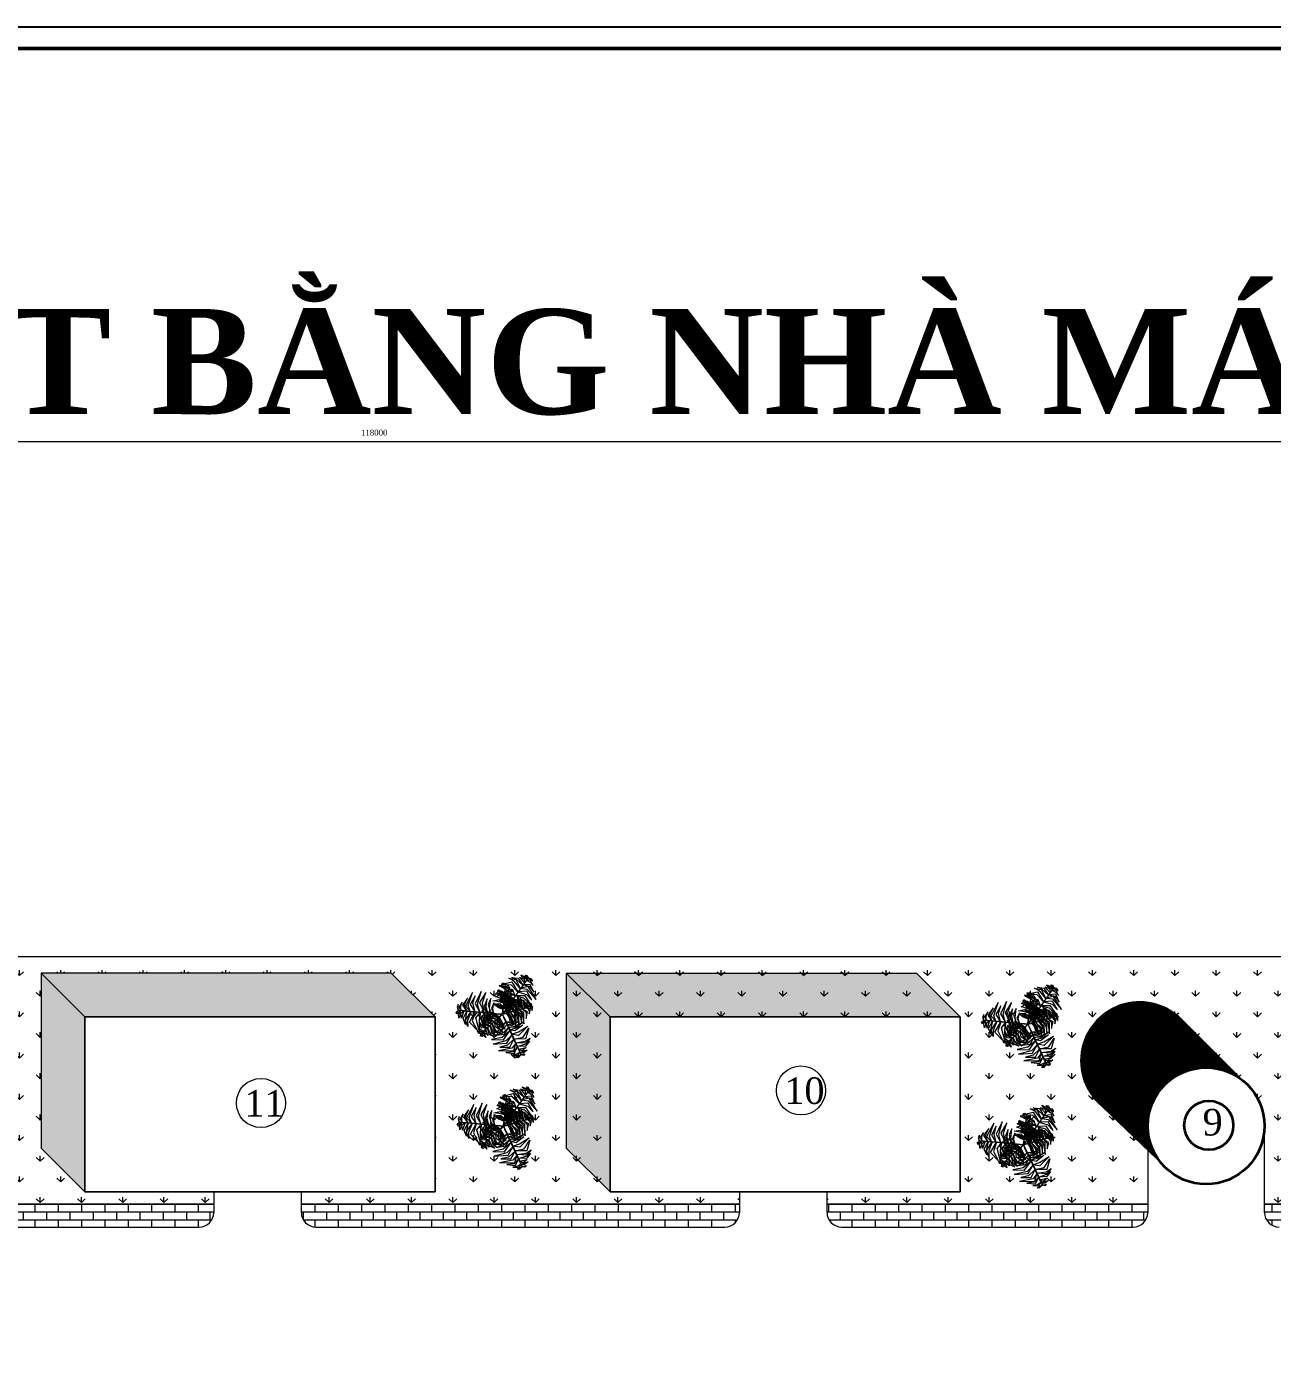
# Model space of a CAD drawing. Header units: inches. Extents: x -4475333 to 345677417, y -211198149 to 2125895.
# Drawn here: x -479143 to -436454, y 1254395 to 1300100 of the extents above; entities that cross this region are included whole.
import ezdxf

# ---------------------------------------------------------------- set-up
doc = ezdxf.new("R2010")
doc.units = ezdxf.units.IN
doc.header["$LTSCALE"] = 150
doc.header["$MEASUREMENT"] = 0
for name, color, linetype in [('a', 7, 'Continuous'), ('duongtamchamgach', 50, 'Continuous'), ('m', 3, 'Continuous')]:
    doc.layers.add(name, color=color, linetype=linetype)
for name, color, linetype, lineweight in [('cb', 1, 'Continuous', 50), ('Duong vien', 7, 'Continuous', 50), ('KHUNG BVE', 7, 'Continuous', 0)]:
    doc.layers.add(name, color=color, linetype=linetype, lineweight=lineweight)
doc.styles.add('1', font='times.ttf')
doc.styles.add('KICHTHUOC', font='times.ttf')
doc.styles.add('NAM', font='arial.ttf', dxfattribs={"height": 200})
doc.styles.get("Standard").update_dxf_attribs({"font": 'times.ttf', "height": 100})
doc.dimstyles.get("Standard").update_dxf_attribs({"dimtxt": 100, "dimasz": 500, "dimexe": 0.18, "dimexo": 0.0625, "dimgap": 20, "dimtad": 1, "dimdec": 0, "dimzin": 0, "dimdsep": 46, "dimtxsty": 'Standard', "dimcen": 0.09, "dimadec": 0, "dimazin": 0, "dimtfac": 1, "dimtdec": 0, "dimtofl": 0, "dimtmove": 0, "dimatfit": 3, "dimfxl": 1, "dimtolj": 1, "dimtzin": 0, "dimlwd": 9, "dimlwe": 9, "dimarcsym": 0})
pattern_1 = [(90, (-3759657, -189766.9), (-707.10678, 707.10678), [187.5, -1226.71356]), (45, (-3759657, -189766.9), (-707.10678, 707.10678), [187.5, -812.5]), (135, (-3759657, -189766.9), (-707.10678, -707.10678), [187.5, -812.5])]
pattern_2 = [(0, (-3759657.03, -189766.94), (0, 266.7), []), (90, (-3759657.03, -189766.94), (-400, 266.7), [266.7, -266.7])]

# ---------------------------------------------------------------- blocks, each defined once
blk = doc.blocks.new('A$C39A4002C')
at = {"color": 7, "lineweight": 5}
for points in [[(715, 893, 91), (679, 900, 81), (659, 912, 73), (693, 914, 79)], [(811, 807, -222), (759, 853, -236), (665, 904, -261), (786, 871, -230)], [(839, 848, -216), (778, 915, -234), (680, 921, -258), (782, 946, -234)], [(718, 914, 84), (688, 930, 72), (704, 937, 73)], [(714, 876, 96), (717, 876, 96), (721, 922, 81), (718, 922, 81)], [(718, 888, 91), (751, 893, 81), (761, 887, 77), (742, 910, 78)], [(862, 880, -212), (804, 952, -229), (753, 979, -242), (817, 968, -226)], [(885, 913, -228), (822, 970, -255), (782, 988, -260), (841, 980, -263)], [(901, 936, -244), (852, 991, -272), (898, 972, -266)], [(922, 966, -276), (884, 991, -289), (866, 1012, -306), (906, 994, -303)], [(867, 886, -212), (924, 877, -221), (1011, 778, -252), (935, 902, -216)], [(868, 888, -211), (871, 888, -211), (916, 952, -257), (913, 952, -257)], [(890, 916, -232), (948, 903, -260), (989, 846, -262), (956, 921, -270)], [(933, 981, -300), (907, 1010, -322), (927, 1007, -328)], [(913, 952, -256), (916, 952, -256), (940, 987, -309), (937, 987, -309)], [(923, 959, -272), (958, 938, -289), (982, 909, -287), (956, 960, -305)], [(934, 982, -302), (979, 954, -323), (965, 975, -327)], [(348, 670, -232), (329, 726, -260), (359, 791, -262), (310, 724, -270)], [(385, 664, -212), (365, 719, -221), (407, 843, -252), (338, 715, -216)], [(430, 658, -216), (410, 741, -231), (431, 813, -249), (384, 729, -225)], [(475, 658, -222), (454, 733, -235), (488, 854, -265), (430, 736, -233)], [(518, 652, -226), (500, 747, -244), (533, 844, -269), (474, 748, -241)], [(551, 649, -245), (536, 713, -238), (545, 782, -264), (516, 711, -212)], [(582, 644, -283), (568, 700, -277), (580, 787, -309), (554, 730, -265)], [(701, 743, 32), (647, 758, 25), (600, 765, 2), (658, 776, 45)], [(704, 775, 60), (635, 801, 58), (626, 803, 15), (662, 821, 71)], [(706, 800, 82), (638, 831, 84), (629, 834, 71), (641, 844, 96)], [(710, 833, 92), (643, 856, 78), (646, 855, 70), (653, 871, 82)], [(769, 749, -246), (738, 785, -246), (656, 848, -273), (730, 812, -231)], [(752, 723, -284), (726, 758, -280), (666, 807, -297), (740, 767, -259)], [(736, 701, -319), (712, 738, -311), (668, 780, -318), (722, 748, -292)], [(784, 769, -227), (719, 832, -245), (681, 856, -255), (767, 819, -233)], [(697, 705, -2), (700, 705, -2), (710, 807, 88), (707, 807, 88)], [(703, 776, 61), (769, 794, 64), (788, 788, 45), (760, 810, 81)], [(703, 747, 34), (763, 765, 39), (822, 753, 7), (765, 781, 53)], [(707, 807, 88), (710, 807, 88), (717, 876, 96), (714, 876, 96)], [(707, 806, 87), (751, 822, 93), (789, 822, 56), (748, 840, 109)], [(712, 838, 91), (758, 859, 84), (786, 854, 71), (756, 876, 87)], [(747, 652, -142), (744, 690, -136), (734, 773, -153), (747, 709, -117)], [(757, 655, -116), (753, 728, -122), (746, 763, -130), (771, 694, -105)], [(787, 664, -89), (782, 719, -95), (758, 800, -119), (803, 715, -76)], [(818, 672, -61), (818, 746, -63), (773, 803, -106), (833, 762, -50)], [(778, 761, -228), (781, 761, -228), (871, 888, -211), (868, 888, -211)], [(790, 777, -226), (881, 745, -244), (949, 669, -269), (894, 768, -241)], [(816, 811, -222), (892, 792, -235), (980, 702, -265), (906, 812, -233)], [(843, 679, -38), (847, 754, -37), (834, 798, -50), (860, 756, -25)], [(839, 850, -216), (921, 826, -231), (972, 772, -249), (924, 855, -225)], [(875, 688, -29), (872, 758, -42), (859, 789, -50), (890, 754, -39)], [(933, 704, -30), (926, 741, -40), (930, 763, -48), (944, 732, -42)], [(270, 675, -300), (258, 637, -322), (250, 656, -328)], [(269, 675, -302), (270, 728, -323), (259, 704, -327)], [(305, 671, -256), (308, 671, -256), (265, 675, -309), (263, 675, -309)], [(288, 673, -276), (286, 626, -289), (276, 601, -306), (272, 644, -303)], [(294, 677, -272), (294, 717, -289), (308, 753, -287), (277, 705, -305)], [(325, 670, -244), (301, 599, -272), (295, 648, -266)], [(383, 664, -211), (386, 664, -211), (308, 671, -257), (305, 671, -257)], [(353, 667, -228), (335, 583, -255), (340, 540, -260), (316, 595, -263)], [(393, 663, -212), (359, 577, -229), (361, 520, -242), (339, 581, -226)], [(432, 660, -216), (404, 573, -234), (449, 485, -258), (376, 561, -234)], [(538, 650, -228), (541, 650, -228), (386, 664, -211), (383, 664, -211)], [(481, 655, -222), (468, 587, -236), (471, 481, -261), (438, 602, -230)], [(528, 651, -227), (506, 563, -245), (504, 519, -255), (493, 612, -233)], [(611, 568, -86), (555, 596, -82), (494, 674, -114), (543, 586, -67)], [(553, 649, -246), (537, 603, -246), (524, 501, -273), (518, 583, -231)], [(634, 586, -111), (566, 626, -110), (520, 691, -139), (555, 613, -95)], [(656, 639, -376), (659, 639, -376), (541, 650, -228), (538, 650, -228)], [(584, 646, -284), (566, 607, -280), (554, 531, -297), (551, 614, -259)], [(647, 598, -140), (604, 627, -125), (563, 664, -145), (602, 621, -97)], [(655, 603, -182), (617, 628, -169), (565, 675, -193), (596, 640, -152)], [(611, 643, -319), (591, 605, -311), (576, 545, -318), (577, 608, -292)], [(609, 644, -318), (599, 689, -314), (609, 746, -337), (586, 693, -298)], [(659, 609, -220), (629, 630, -210), (596, 661, -229), (625, 628, -192)], [(696, 701, -21), (660, 712, -16), (604, 729, -32), (643, 721, 3)], [(698, 712, 4), (628, 734, -1), (618, 737, -9), (666, 739, 16)], [(696, 692, -63), (664, 703, -53), (629, 716, -63), (669, 706, -31)], [(695, 684, -101), (663, 696, -87), (641, 707, -88), (666, 700, -67)], [(656, 639, -376), (659, 639, -376), (693, 636, -553), (690, 636, -553)], [(670, 618, -284), (673, 618, -284), (693, 637, -482), (691, 637, -482)], [(710, 664, -376), (713, 664, -376), (693, 636, -553), (690, 636, -553)], [(704, 605, -376), (707, 605, -376), (693, 636, -553), (690, 636, -553)], [(694, 671, -163), (696, 671, -163), (694, 643, -362), (691, 643, -362)], [(718, 644, -284), (720, 644, -284), (693, 637, -482), (691, 637, -482)], [(694, 693, -61), (714, 699, -48), (784, 700, -72), (737, 705, -31)], [(694, 671, -163), (696, 671, -163), (700, 705, -2), (697, 705, -2)], [(695, 685, -99), (706, 690, -89), (752, 689, -108), (708, 694, -72)], [(697, 702, -20), (723, 709, -5), (778, 709, -24), (720, 715, 23)], [(698, 719, 10), (775, 735, 10), (814, 724, -18), (775, 752, 26)], [(710, 664, -376), (713, 664, -376), (781, 761, -228), (778, 761, -228)], [(718, 644, -284), (720, 644, -284), (754, 653, -122), (751, 653, -122)], [(730, 648, -222), (730, 681, -208), (726, 731, -208), (734, 681, -188)], [(738, 650, -184), (737, 683, -174), (730, 745, -183), (742, 680, -152)], [(731, 648, -220), (749, 616, -210), (765, 573, -229), (753, 615, -192)], [(737, 702, -318), (782, 688, -314), (825, 652, -337), (791, 698, -298)], [(738, 651, -182), (760, 612, -169), (786, 547, -193), (774, 592, -152)], [(747, 653, -140), (773, 607, -125), (793, 556, -145), (777, 612, -97)], [(751, 726, -283), (806, 709, -277), (875, 656, -309), (839, 707, -265)], [(751, 653, -122), (754, 653, -122), (853, 681, -33), (850, 681, -33)], [(764, 657, -111), (807, 591, -110), (820, 513, -139), (823, 598, -95)], [(770, 750, -245), (834, 731, -238), (888, 688, -264), (842, 749, -212)], [(792, 663, -86), (830, 613, -82), (851, 516, -114), (846, 617, -67)], [(819, 674, -60), (860, 618, -56), (871, 560, -76), (871, 633, -40)], [(849, 680, -34), (880, 645, -28), (896, 544, -65), (895, 654, -11)], [(850, 681, -32), (853, 681, -32), (919, 699, -25), (916, 699, -25)], [(880, 687, -29), (916, 652, -36), (916, 596, -50), (931, 659, -34)], [(899, 694, -26), (903, 756, -37), (919, 720, -28)], [(916, 699, -25), (919, 699, -25), (964, 711, -40), (961, 711, -40)], [(929, 699, -30), (946, 670, -40), (946, 640, -44), (958, 685, -43)], [(953, 709, -37), (958, 742, -48), (970, 731, -48)], [(955, 710, -38), (975, 671, -51), (976, 692, -49)], [(504, 475, -30), (477, 494, -40), (463, 521, -44), (472, 475, -43)], [(568, 528, -34), (525, 546, -28), (465, 629, -65), (515, 531, -11)], [(543, 507, -29), (495, 523, -36), (471, 574, -50), (485, 510, -34)], [(592, 547, -60), (530, 579, -56), (495, 626, -76), (527, 560, -40)], [(567, 527, -32), (570, 527, -32), (519, 481, -25), (516, 481, -25)], [(548, 509, -29), (581, 448, -42), (607, 426, -50), (564, 443, -39)], [(644, 595, -122), (647, 595, -122), (570, 527, -33), (567, 527, -33)], [(573, 532, -38), (603, 463, -37), (634, 429, -50), (592, 455, -25)], [(592, 549, -61), (625, 482, -63), (690, 452, -106), (618, 462, -50)], [(737, 538, -283), (695, 499, -277), (614, 466, -309), (676, 472, -265)], [(616, 570, -89), (645, 523, -95), (702, 460, -119), (625, 517, -76)], [(724, 563, -318), (689, 531, -314), (636, 511, -337), (693, 518, -298)], [(748, 510, -245), (700, 464, -238), (636, 438, -264), (712, 448, -212)], [(639, 591, -116), (675, 527, -122), (697, 499, -130), (644, 550, -105)], [(670, 618, -284), (673, 618, -284), (647, 595, -122), (644, 595, -122)], [(647, 598, -142), (666, 565, -136), (713, 496, -153), (673, 547, -117)], [(654, 604, -184), (670, 575, -174), (704, 522, -183), (663, 576, -152)], [(660, 610, -222), (675, 580, -208), (701, 537, -208), (671, 578, -188)], [(704, 605, -376), (707, 605, -376), (757, 498, -228), (754, 498, -228)], [(723, 564, -319), (767, 566, -311), (826, 583, -318), (771, 552, -292)], [(735, 539, -284), (777, 544, -280), (850, 571, -297), (778, 527, -259)], [(748, 511, -246), (795, 520, -246), (890, 560, -273), (822, 514, -231)], [(758, 489, -227), (845, 514, -245), (885, 534, -255), (810, 478, -233)], [(778, 446, -222), (843, 468, -236), (934, 524, -261), (845, 435, -230)], [(486, 455, -38), (451, 480, -51), (459, 461, -49)], [(516, 481, -25), (519, 481, -25), (484, 450, -40), (482, 450, -40)], [(487, 456, -37), (498, 424, -48), (482, 429, -48)], [(503, 469, -30), (525, 439, -40), (532, 417, -48), (506, 439, -42)], [(529, 493, -26), (553, 436, -37), (523, 461, -28)], [(762, 479, -226), (688, 417, -244), (588, 396, -269), (701, 393, -241)], [(779, 439, -222), (724, 383, -235), (602, 352, -265), (734, 361, -233)], [(801, 400, -216), (739, 341, -231), (666, 324, -249), (762, 324, -225)], [(754, 498, -228), (757, 498, -228), (822, 356, -211), (819, 356, -211)], [(798, 401, -216), (888, 420, -234), (941, 503, -258), (912, 402, -234)], [(815, 366, -212), (907, 380, -229), (955, 410, -242), (913, 360, -226)], [(832, 329, -228), (913, 355, -255), (948, 381, -260), (912, 333, -263)], [(818, 358, -212), (781, 313, -221), (652, 288, -252), (798, 291, -216)], [(832, 323, -232), (792, 279, -260), (722, 272, -262), (804, 263, -270)], [(853, 273, -272), (818, 253, -289), (780, 247, -287), (837, 244, -305)], [(819, 356, -211), (822, 356, -211), (855, 285, -257), (852, 285, -257)], [(843, 303, -244), (917, 319, -272), (877, 288, -266)], [(852, 285, -256), (855, 285, -256), (873, 247, -309), (870, 247, -309)], [(859, 270, -276), (901, 291, -289), (927, 296, -306), (892, 270, -303)], [(867, 253, -300), (905, 261, -322), (893, 245, -328)], [(867, 252, -302), (821, 227, -323), (846, 229, -327)]]:
    blk.add_3dface(points, dxfattribs=at)
blk = doc.blocks.new('*D270')
at = {"layer": 'Defpoints', "color": 0, "lineweight": 0, "transparency": 16777216}
for p in [(-408232, 1285883), (-526232, 1268237), (-408232, 1268237)]:
    blk.add_point(p, dxfattribs=at)
at = {"layer": 'KHUNG BVE', "color": 0, "lineweight": 9, "transparency": 16777216}
for p, q in [((-526232, 1268237), (-526232, 1285883)), ((-525832, 1285883), (-408632, 1285883)), ((-408232, 1268237), (-408232, 1285883))]:
    blk.add_line(p, q, dxfattribs=at)
at = {"layer": 'KHUNG BVE', "color": 0, "lineweight": 0, "transparency": 16777216}
for points in [[(-525832, 1285950), (-525832, 1285816), (-526232, 1285883)], [(-408632, 1285950), (-408632, 1285816), (-408232, 1285883)]]:
    blk.add_solid(points, dxfattribs=at)
at = {"layer": 'KHUNG BVE', "color": 0, "lineweight": 0, "transparency": 16777216, "insert": (-467232, 1286185), "char_height": 200, "attachment_point": 5, "style": 'KICHTHUOC'}
blk.add_mtext('\\A1;118000', dxfattribs=at)

msp = doc.modelspace()

# ---------------------------------------------------------------- hatches: boundary and pattern name
at = {"layer": 'a', "linetype": 'Continuous', "lineweight": 9, "ltscale": 10}
h = msp.add_hatch(dxfattribs=at)
h.set_pattern_fill('GRASS', color=8, scale=1000)
h.set_pattern_definition(pattern_1)
h.paths.add_polyline_path([(-478648.7, 1261666.8), (-478648.7, 1267666.8), (-466648.7, 1267666.8), (-465148.2, 1266166.3), (-465148.2, 1260166.3), (-469729.7, 1260166.3), (-469729.7, 1259759.3), (-460648.7, 1259759.3), (-460648.7, 1261666.8), (-460648.7, 1267666.8), (-460648.7, 1268236.5), (-491368.5, 1268236.5), (-491368.5, 1259759.3), (-487639.2, 1259759.3), (-487639.2, 1260331.8), (-489148.2, 1260331.8), (-490648.7, 1261832.3), (-490648.7, 1267832.3), (-484648.7, 1267832.3), (-483148.2, 1266331.8), (-483148.2, 1260331.8), (-484639.2, 1260331.8), (-484639.2, 1259759.3), (-472729.7, 1259759.3), (-472729.7, 1260166.3), (-477148.2, 1260166.3)])
h.paths.add_polyline_path([(-481065.7, 1262160.4), (-481065.7, 1262160.4), (-481075.9, 1262160.4), (-481075.9, 1262160.4)], flags=16)
h.paths.add_polyline_path([(-480682.7, 1262628.7), (-480681, 1262628.2), (-480683.3, 1262639)], flags=16)
h.paths.add_polyline_path([(-480769.6, 1262734.3), (-480703.3, 1262642.6), (-480780.2, 1262626.2), (-480776.8, 1262589.3), (-480830.2, 1262674), (-480864.5, 1262706.8)], flags=16)
h.paths.add_polyline_path([(-480161, 1262513.5), (-480158.2, 1262517.1), (-480229.9, 1262497.3), (-480227.7, 1262495.1)], flags=16)
h.paths.add_polyline_path([(-481267.5, 1262194.5), (-481257.3, 1262213.8), (-481262.1, 1262216.7)], flags=16)
h.paths.add_polyline_path([(-481321.9, 1261906.7), (-481341.2, 1261914.7), (-481490.5, 1261781.5), (-481497.3, 1261749.4), (-481536.7, 1261749.4), (-481332.7, 1261931.4)], flags=16)
h.paths.add_polyline_path([(-480875.9, 1262909.7), (-480851.3, 1262898.9), (-480849.3, 1262919.5)], flags=16)
h.paths.add_polyline_path([(-481203.4, 1265401.2), (-481222.7, 1265409.2), (-481372, 1265276), (-481378.8, 1265243.9), (-481418.2, 1265243.9), (-481214.2, 1265425.9)], flags=16)
h.paths.add_polyline_path([(-480947.2, 1265654.9), (-480947.2, 1265654.9), (-480957.4, 1265654.9), (-480957.4, 1265654.9)], flags=16)
h.paths.add_polyline_path([(-481149, 1265689), (-481138.8, 1265708.3), (-481143.6, 1265711.2)], flags=16)
h.paths.add_polyline_path([(-480564.2, 1266123.2), (-480562.5, 1266122.7), (-480564.8, 1266133.5)], flags=16)
h.paths.add_polyline_path([(-480651.1, 1266228.8), (-480584.8, 1266137.1), (-480661.7, 1266120.7), (-480658.3, 1266083.8), (-480711.7, 1266168.5), (-480746, 1266201.3)], flags=16)
h.paths.add_polyline_path([(-479966.7, 1266028.9), (-479976.9, 1266028.9), (-479977, 1266028.9), (-479966.7, 1266028.9)], flags=16)
h.paths.add_polyline_path([(-480789.3, 1265804.9), (-480791.9, 1265802.5), (-480781.7, 1265802.5), (-480779.1, 1265804.9)], flags=16)
h.paths.add_polyline_path([(-480757.4, 1266404.2), (-480730.8, 1266414), (-480706, 1266665.4), (-480695.7, 1266665.4), (-480723, 1266389.1)], flags=16)
h.paths.add_polyline_path([(-463227.2, 1262042.4), (-463216.4, 1262017.7), (-463235.7, 1262025.7), (-463385, 1261892.5), (-463391.8, 1261860.4), (-463431.2, 1261860.4)], flags=16)
h.paths.add_polyline_path([(-463162, 1262305.5), (-463151.8, 1262324.8), (-463156.6, 1262327.7)], flags=16)
h.paths.add_polyline_path([(-462577.2, 1262739.7), (-462575.5, 1262739.2), (-462577.8, 1262750)], flags=16)
h.paths.add_polyline_path([(-462664.1, 1262845.3), (-462597.8, 1262753.6), (-462674.7, 1262737.2), (-462671.3, 1262700.3), (-462724.7, 1262785), (-462759, 1262817.8)], flags=16)
h.paths.add_polyline_path([(-462770.4, 1263020.7), (-462743.8, 1263030.5), (-462719, 1263281.9), (-462708.7, 1263281.9), (-462736, 1263005.6)], flags=16)
h.paths.add_polyline_path([(-462804.9, 1262419), (-462794.7, 1262419), (-462792.1, 1262421.4), (-462802.3, 1262421.4)], flags=16)
h.paths.add_polyline_path([(-463264.7, 1265876.9), (-463253.9, 1265852.2), (-463273.2, 1265860.2), (-463422.5, 1265727), (-463429.3, 1265694.9), (-463468.7, 1265694.9)], flags=16)
h.paths.add_polyline_path([(-463199.5, 1266140), (-463189.3, 1266159.3), (-463194.1, 1266162.2)], flags=16)
h.paths.add_polyline_path([(-461979.7, 1262645.4), (-461989.9, 1262645.4), (-461990, 1262645.4), (-461979.7, 1262645.4)], flags=16)
h.paths.add_polyline_path([(-462839.8, 1266255.9), (-462842.4, 1266253.5), (-462832.2, 1266253.5), (-462829.6, 1266255.9)], flags=16)
h.paths.add_polyline_path([(-462614.7, 1266574.2), (-462613, 1266573.7), (-462615.3, 1266584.5)], flags=16)
h.paths.add_polyline_path([(-462701.6, 1266679.8), (-462635.3, 1266588.1), (-462712.2, 1266571.7), (-462708.8, 1266534.8), (-462762.2, 1266619.5), (-462796.5, 1266652.3)], flags=16)
h.paths.add_polyline_path([(-462807.9, 1266855.2), (-462781.3, 1266865), (-462756.5, 1267116.4), (-462746.2, 1267116.4), (-462773.5, 1266840.1)], flags=16)
h.paths.add_polyline_path([(-462017.2, 1266479.9), (-462027.4, 1266479.9), (-462027.5, 1266479.9), (-462017.2, 1266479.9)], flags=16)
h = msp.add_hatch(dxfattribs=at)
h.set_pattern_fill('GRASS', color=8, scale=1000)
h.set_pattern_definition(pattern_1)
h.paths.add_polyline_path([(-459148.2, 1266166.3), (-447148.2, 1266166.3), (-448648.7, 1267666.8), (-460648.7, 1267666.8), (-460648.7, 1268236.5), (-491368.5, 1268236.5), (-491368.5, 1259759.3), (-487639.2, 1259759.3), (-487639.2, 1260331.8), (-489148.2, 1260331.8), (-490648.7, 1261832.3), (-490648.7, 1267832.3), (-484648.7, 1267832.3), (-483148.2, 1266331.8), (-483148.2, 1260331.8), (-484639.2, 1260331.8), (-484639.2, 1259759.3), (-472729.7, 1259759.3), (-472729.7, 1260166.3), (-477148.2, 1260166.3), (-478648.7, 1261666.8), (-478648.7, 1267666.8), (-466648.7, 1267666.8), (-465148.2, 1266166.3), (-465148.2, 1260166.3), (-469729.7, 1260166.3), (-469729.7, 1259759.3), (-454715.2, 1259759.3), (-454715.2, 1260166.3), (-459148.2, 1260166.3), (-459148.2, 1260166.3), (-459148.2, 1260166.3)])
h = msp.add_hatch(dxfattribs=at)
h.set_pattern_fill('GRASS', color=8, scale=1000)
h.set_pattern_definition(pattern_1)
h.paths.add_polyline_path([(-431612.5, 1267666.8), (-419612.5, 1267666.8), (-418112, 1266166.3), (-418112, 1260166.3), (-421700.5, 1260166.3), (-421710.8, 1254429.2), (-408231.5, 1254429.2), (-408231.5, 1268236.5), (-460648.7, 1268236.5), (-460648.7, 1267666.8), (-448648.7, 1267666.8), (-447148.2, 1266166.3), (-447148.2, 1260166.3), (-451715.2, 1260166.3), (-451715.2, 1259759.3), (-440722.2, 1259759.3), (-440722.2, 1261635.8), (-442261.8, 1263109, -1.0800973), (-439517.7, 1266003), (-437597.7, 1264083.2, -0.2483349), (-436722.2, 1262429.3), (-436722.2, 1259759.3), (-425403.5, 1259759.3), (-425403.5, 1260166.3), (-430112, 1260166.3), (-431612.5, 1261666.8)])
h.paths.add_polyline_path([(-437137.7, 1266216), (-437137.7, 1266216), (-437127.5, 1266216), (-437127.5, 1266216)], flags=16)
h.paths.add_polyline_path([(-444341.8, 1262690), (-444342.2, 1262689.5), (-444332, 1262689.5), (-444331.6, 1262690)], flags=16)
h.paths.add_polyline_path([(-444191.3, 1266820), (-444191.7, 1266819.5), (-444181.5, 1266819.5), (-444181.1, 1266820)], flags=16)
h.paths.add_polyline_path([(-444969.6, 1261785.4), (-444979.8, 1261785.4), (-444982.4, 1261783), (-444972.2, 1261783)], flags=16)
h.paths.add_polyline_path([(-444819.1, 1265915.4), (-444829.3, 1265915.4), (-444831.9, 1265913), (-444821.7, 1265913)], flags=16)
h.paths.add_polyline_path([(-418328.8, 1256895.5), (-418316.1, 1256895.5), (-418312.8, 1256898.5), (-418325.6, 1256898.5)], flags=16)
h.paths.add_polyline_path([(-413517.8, 1264543), (-413505.1, 1264543), (-413501.8, 1264546), (-413514.6, 1264546)], flags=16)
h.paths.add_polyline_path([(-410981.3, 1257040.5), (-410968.6, 1257040.5), (-410965.3, 1257043.5), (-410978.1, 1257043.5)], flags=16)
h = msp.add_hatch(color=8, dxfattribs=at)
h.dxf.hatch_style = 1
h.paths.add_polyline_path([(-514428, 1267595.3), (-520428, 1267595.3), (-518927.5, 1266094.8), (-512927.5, 1266094.8)])
h.paths.add_polyline_path([(-518927.5, 1266094.8), (-520428, 1267595.3), (-520428, 1261595.3), (-518927.5, 1260094.8), (-518927.5, 1260094.8)])
h.paths.add_polyline_path([(-498132, 1267595.2), (-507132, 1267595.2), (-505631.5, 1266094.7), (-496631.5, 1266094.7)])
h.paths.add_polyline_path([(-505631.5, 1266094.7), (-507132, 1267595.2), (-507132, 1261595.2), (-505631.5, 1260094.7)])
h.paths.add_polyline_path([(-484648.7, 1267832.3), (-490648.7, 1267832.3), (-489148.2, 1266331.8), (-483148.2, 1266331.8)])
h.paths.add_polyline_path([(-489148.2, 1266331.8), (-490648.7, 1267832.3), (-490648.7, 1261832.3), (-489148.2, 1260331.8)])
h.paths.add_polyline_path([(-466648.7, 1267666.8), (-478648.7, 1267666.8), (-477148.2, 1266166.3), (-465148.2, 1266166.3)])
h.paths.add_polyline_path([(-477148.2, 1266166.3), (-478648.7, 1267666.8), (-478648.7, 1261666.8), (-477148.2, 1260166.3)])
h.paths.add_polyline_path([(-459148.2, 1266166.3), (-460648.7, 1267666.8), (-460648.7, 1261666.8), (-459148.2, 1260166.3), (-459148.2, 1260166.3)])
h = msp.add_hatch(color=8, dxfattribs=at)
h.dxf.hatch_style = 1
h.paths.add_polyline_path([(-448648.7, 1267666.8), (-460648.7, 1267666.8), (-459148.2, 1266166.3), (-447148.2, 1266166.3)])
h.paths.add_polyline_path([(-419612.5, 1267666.8), (-431612.5, 1267666.8), (-430112, 1266166.3), (-418112, 1266166.3)])
h.paths.add_polyline_path([(-430112, 1266166.3), (-431612.5, 1267666.8), (-431612.5, 1261666.8), (-430112, 1260166.3)])
h.paths.add_polyline_path([(-418732, 1252518.9), (-424732, 1252518.9), (-422931.7, 1250718.6), (-416931.7, 1250718.6)])
h.paths.add_polyline_path([(-422931.7, 1250718.6), (-424732, 1252518.9), (-424732, 1246518.9), (-422931.7, 1244718.6), (-422931.7, 1244718.6)])
h.paths.add_polyline_path([(-423231.5, 1238407.5), (-424732, 1239908), (-424732, 1233908), (-423231.5, 1232407.5)])
h.paths.add_polyline_path([(-413732, 1239908), (-424732, 1239908), (-423231.5, 1238407.5), (-412231.5, 1238407.5)])
h.paths.add_polyline_path([(-423231.5, 1225341), (-424732, 1226841.5), (-424732, 1205841.5), (-423231.5, 1204341)])
h.paths.add_polyline_path([(-409732, 1226841.5), (-424732, 1226841.5), (-423231.5, 1225341), (-408231.5, 1225341)])
h = msp.add_hatch(dxfattribs=at)
h.set_pattern_fill('ANSI31', color=8, scale=10)
h.set_pattern_definition([(45, (-4823709.9497, -237662.368), (-0.8838834765, 0.8838834765), [])])
edge = h.paths.add_edge_path()
edge.add_arc((-438722.2, 1262429.3), 2000, 55.78568, 214.22786)
edge.add_line((-440375.9, 1261304.3), (-442261.8, 1263109))
edge.add_arc((-441001.3, 1264661.8), 2000, 42.11265, 230.93333, ccw=False)
edge.add_line((-439517.7, 1266003), (-437597.7, 1264083.2))
h = msp.add_hatch(dxfattribs=at)
h.set_pattern_fill('ANSI31', color=8, scale=10)
h.set_pattern_definition([(45, (-440985.149, 1264523.9088), (-0.88388348, 0.88388348), [])])
h.paths.add_polyline_path([(-439517.7, 1266003, 1.0800973), (-442261.8, 1263109), (-440375.9, 1261304.3, -0.1504676), (-440722.2, 1262429.3, -0.6021341), (-437597.7, 1264083.2)])
h = msp.add_hatch(dxfattribs=at)
h.set_pattern_fill('AR-BRSTD', color=8, scale=100)
h.set_pattern_definition(pattern_2)
h.paths.add_polyline_path([(-472729.7, 1259461.1), (-472729.7, 1259759.3), (-484639.2, 1259759.3), (-484639.2, 1259460.7, 0.4142136), (-484139.1, 1258960.7), (-473229.7, 1258961.1, 0.414203)])
h = msp.add_hatch(dxfattribs=at)
h.set_pattern_fill('AR-BRSTD', color=8, scale=100)
h.set_pattern_definition(pattern_2)
h.paths.add_polyline_path([(-454715.2, 1259759.3), (-469729.7, 1259759.3), (-469729.7, 1259461.3, 0.4142241), (-469229.7, 1258961.3), (-455215.2, 1258961.8, 0.414203), (-454715.2, 1259461.8)])
h = msp.add_hatch(dxfattribs=at)
h.set_pattern_fill('AR-BRSTD', color=8, scale=100)
h.set_pattern_definition(pattern_2)
h.paths.add_polyline_path([(-440722.2, 1259462.3), (-440722.2, 1259759.3), (-451715.2, 1259759.3), (-451715.2, 1259461.9, 0.4142242), (-451215.2, 1258961.9), (-441222.2, 1258962.3, 0.414203)])
h = msp.add_hatch(dxfattribs=at)
h.set_pattern_fill('AR-BRSTD', color=8, scale=100)
h.set_pattern_definition(pattern_2)
h.paths.add_polyline_path([(-425403.5, 1259462.3), (-425403.5, 1259759.3), (-436722.2, 1259759.3), (-436722.2, 1259462.3, 0.4142136), (-436222.2, 1258962.3), (-425903.5, 1258962.3, 0.4142136)])

# ---------------------------------------------------------------- linework, layer by layer
at = {"color": 4}
msp.add_lwpolyline([(-551022.5, 1174100.1), (-551022.5, 1300100.1), (-372822.5, 1300100.1), (-372822.5, 1174100.1), (-551022.5, 1174100.1)], close=True, dxfattribs=at)
at = {"color": 4, "lineweight": 50}
msp.add_lwpolyline([(-547272.5, 1174850.1), (-373572.5, 1174850.1), (-373572.5, 1299350.1), (-547272.5, 1299350.1)], close=True, dxfattribs=at)
at = {"layer": 'Duong vien', "linetype": 'Continuous', "lineweight": 35, "ltscale": 10}
msp.add_line((-439517.7, 1266003), (-437597.7, 1264083.2), dxfattribs=at)
msp.add_circle((-438722.2, 1262429.3), 2000, dxfattribs=at)
msp.add_arc((-441001.3, 1264661.8), 2000, 42.11265, 230.93333, dxfattribs=at)
at = {"layer": 'duongtamchamgach', "color": 22, "linetype": 'Continuous', "lineweight": 0, "ltscale": 10}
for p, q in [((-465148.2, 1266166.3), (-477148.2, 1266166.3)), ((-477148.2, 1266166.3), (-477148.2, 1260166.3)), ((-465148.2, 1260166.3), (-465148.2, 1266166.3)), ((-459148.2, 1266166.3), (-459148.2, 1260166.3)), ((-447148.2, 1260166.3), (-447148.2, 1266166.3)), ((-477148.2, 1260166.3), (-465148.2, 1260166.3)), ((-459148.2, 1260166.3), (-447148.2, 1260166.3))]:
    msp.add_line(p, q, dxfattribs=at)
at = {"layer": 'KHUNG BVE', "color": 7, "linetype": 'Continuous', "ltscale": 10}
for p, q in [((-526231.5, 1268236.5), (-408231.5, 1268236.5)), ((-477148.2, 1266166.3), (-478648.7, 1267666.8)), ((-466648.7, 1267666.8), (-478648.7, 1267666.8)), ((-478648.7, 1267666.8), (-478648.7, 1261666.8)), ((-465148.2, 1266166.3), (-466648.7, 1267666.8)), ((-459148.2, 1266166.3), (-460648.7, 1267666.8)), ((-460648.7, 1267666.8), (-460648.7, 1261666.8)), ((-460648.7, 1267666.8), (-448648.7, 1267666.8)), ((-447148.2, 1266166.3), (-448648.7, 1267666.8)), ((-477148.2, 1266166.3), (-477148.2, 1266166.3)), ((-477148.2, 1266166.3), (-465148.2, 1266166.3)), ((-477148.2, 1260166.3), (-477148.2, 1266166.3)), ((-465148.2, 1266166.3), (-465148.2, 1260166.3)), ((-459148.2, 1266166.3), (-459148.2, 1266166.3)), ((-459148.2, 1260166.3), (-459148.2, 1266166.3)), ((-459148.2, 1266166.3), (-447148.2, 1266166.3)), ((-447148.2, 1266166.3), (-459148.2, 1266166.3)), ((-447148.2, 1266166.3), (-447148.2, 1260166.3)), ((-459148.2, 1263331.8), (-459148.2, 1260166.3)), ((-477148.2, 1260166.3), (-478648.7, 1261666.8)), ((-459148.2, 1260166.3), (-460648.7, 1261666.8)), ((-465148.2, 1260166.3), (-477148.2, 1260166.3)), ((-459148.2, 1260166.3), (-456128.2, 1260166.3)), ((-447148.2, 1260166.3), (-459148.2, 1260166.3))]:
    msp.add_line(p, q, dxfattribs=at)
at = {"layer": 'KHUNG BVE', "linetype": 'Continuous', "lineweight": 35, "ltscale": 10}
for p, q in [((-437597.7, 1264083.2), (-439517.7, 1266003)), ((-440375.9, 1261304.3), (-442261.8, 1263109))]:
    msp.add_line(p, q, dxfattribs=at)
at = {"layer": 'KHUNG BVE', "color": 7, "ltscale": 10}
for p, q in [((-440722.2, 1262429.3), (-440722.2, 1261717.4)), ((-436722.2, 1259462.3), (-436722.2, 1262429.3)), ((-440722.2, 1261716.2), (-440722.2, 1259462.3)), ((-472729.7, 1260166.3), (-472729.7, 1259461.1)), ((-469729.7, 1259461.3), (-469729.7, 1260166.3)), ((-454715.2, 1260166.3), (-454715.2, 1259461.8)), ((-451715.2, 1259461.9), (-451715.2, 1260166.3)), ((-484639.2, 1259759.3), (-472729.7, 1259759.3)), ((-469729.7, 1259759.3), (-454715.2, 1259759.3)), ((-451715.2, 1259759.3), (-440722.2, 1259759.3)), ((-484139.1, 1258960.7), (-473229.7, 1258961.1)), ((-469229.7, 1258961.3), (-455215.2, 1258961.8)), ((-451215.2, 1258961.9), (-441222.2, 1258962.3))]:
    msp.add_line(p, q, dxfattribs=at)
at = {"layer": 'KHUNG BVE', "color": 7, "linetype": 'ByBlock', "ltscale": 10}
msp.add_line((-436722.2, 1259759.3), (-425403.5, 1259759.3), dxfattribs=at)
at = {"layer": 'KHUNG BVE', "color": 7, "linetype": 'Continuous'}
for centre in [(-452608.1, 1263645.4), (-471112.1, 1263213.4)]:
    msp.add_circle(centre, 841.2, dxfattribs=at)
at = {"layer": 'KHUNG BVE', "color": 7, "ltscale": 10}
for centre, start, end in [((-473229.7, 1259461.1), 270.00207, 0), ((-469229.7, 1259461.3), 180, 270.00207), ((-455215.2, 1259461.8), 270.00207, 0), ((-451215.2, 1259461.9), 180, 270.00207), ((-441222.2, 1259462.3), 270.00207, 0)]:
    msp.add_arc(centre, 500, start, end, dxfattribs=at)
at = {"layer": 'KHUNG BVE', "color": 7, "linetype": 'ByBlock', "ltscale": 10}
msp.add_arc((-436222.2, 1259462.3), 500, 180, 270, dxfattribs=at)
at = {"layer": 'm', "color": 11, "lineweight": 35}
msp.add_circle((-438632, 1262448), 841.2, dxfattribs=at)

# ---------------------------------------------------------------- block references
at = {"lineweight": 35, "xscale": 3.600000031292439, "yscale": 3.600000038743019, "zscale": 3.6}
for p in [(-465326.1, 1263963.2, -162.4), (-447315.6, 1263622.7, -162.4), (-465288.6, 1260128.7, -162.4), (-447466.1, 1259492.7, -162.4)]:
    msp.add_blockref('A$C39A4002C', p, dxfattribs=at)

# ---------------------------------------------------------------- texts
at = {"insert": (-469517.3, 1288084.3), "char_height": 3600, "width": 157830.712, "attachment_point": 5, "line_spacing_factor": 1.5, "style": '1'}
msp.add_mtext('{\\fTimes New Roman|b1|i0|c0|p18;^ITỔNG MẶT BẰNG NHÀ MÁY}', dxfattribs=at)
at = {"layer": 'cb', "color": 4, "lineweight": 35, "insert": (-438843.5, 1263012.4), "char_height": 911.25, "width": 1306.675, "attachment_point": 1, "style": 'NAM'}
msp.add_mtext('{\\fTimes New Roman|b0|i0|c0|p18;9}', dxfattribs=at)
at = {"layer": 'KHUNG BVE', "color": 7, "linetype": 'Continuous', "char_height": 911.25, "width": 1306.675, "attachment_point": 1, "style": 'NAM'}
for s, insert in [('{\\fTimes New Roman|b0|i0|c0|p18;10}', (-453177.4, 1264092.8)), ('{\\fTimes New Roman|b0|i0|c0|p18;11}', (-471681.4, 1263660.8))]:
    msp.add_mtext(s, dxfattribs=dict(at, insert=insert))

# ---------------------------------------------------------------- dimensions: what is measured, and where the dimension line sits
at = {"layer": 'KHUNG BVE', "lineweight": 0}
dim = msp.add_linear_dim(base=(-408231.5, 1285883), p1=(-526231.5, 1268236.5), p2=(-408231.5, 1268236.5), dimstyle='Standard', override={"dimtxt": 200, "dimasz": 400, "dimgap": 200, "dimtih": 1, "dimtoh": 1, "dimtxsty": 'KICHTHUOC'}, dxfattribs=at)
dim.commit()
dim.dimension.update_dxf_attribs({"geometry": '*D270', "text_midpoint": (-467231.5, 1286184.7)})

doc.saveas('drawing.dxf')
